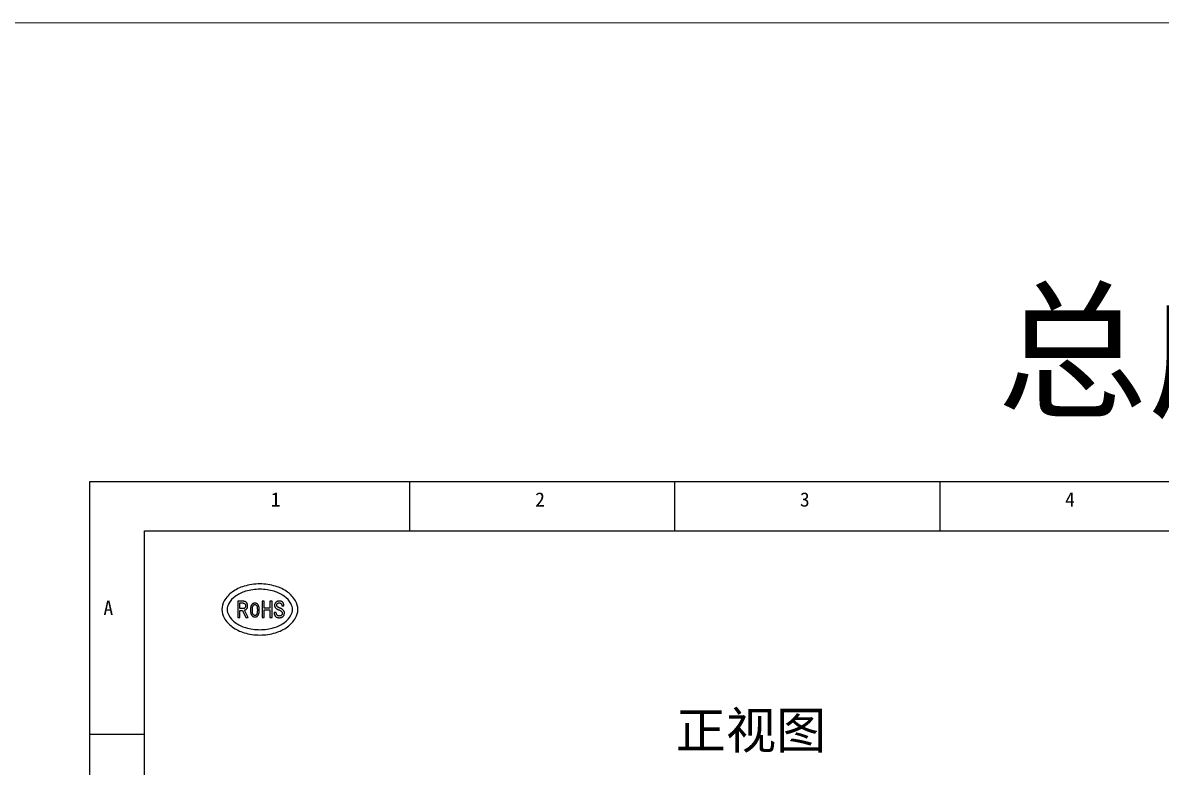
# Model space of a CAD drawing. Header units: millimetres. Extents: x 20850 to 34255, y -4073 to 3090.
# Drawn here: x 23329 to 23846, y 2752 to 3090 of the extents above; entities that cross this region are included whole.
import ezdxf

# ---------------------------------------------------------------- set-up
doc = ezdxf.new("R2010")
doc.units = ezdxf.units.MM
doc.header["$LTSCALE"] = 0.2
doc.layers.add('DIM', color=7, linetype='Continuous')
doc.styles.add('宋体', font='', dxfattribs={"height": 3})
doc.styles.get('宋体').set_extended_font_data('SimSun')

msp = doc.modelspace()

# ---------------------------------------------------------------- linework, layer by layer
for p, q in [((23359.4131, 2194.2849), (23359.4131, 2881.809)), ((23359.4131, 2881.809), (24364.0917, 2881.809)), ((23504.5876, 2881.809), (23504.5876, 2859.4505)), ((23624.8894, 2881.809), (23624.8894, 2859.4505)), ((23745.1912, 2881.809), (23745.1912, 2859.4505)), ((23384.2858, 2859.4505), (24346.7089, 2859.4505)), ((23384.2858, 2212.1425), (23384.2858, 2859.4505)), ((23359.4131, 2767.2219), (23384.2858, 2767.2219))]:
    msp.add_line(p, q)
at = {"color": 3}
for p, q in [((23426.5821, 2827.5249), (23426.5821, 2820.1111)), ((23428.7476, 2827.5249), (23426.5821, 2827.5249)), ((23427.5348, 2826.7444), (23428.5314, 2826.7444)), ((23427.5348, 2824.1437), (23427.5348, 2826.7444)), ((23428.5314, 2826.7444), (23428.6063, 2826.7435)), ((23428.6063, 2826.7435), (23428.772, 2826.7369)), ((23428.9049, 2827.5221), (23428.7476, 2827.5249)), ((23428.772, 2826.7369), (23428.9273, 2826.721)), ((23429.0583, 2827.5137), (23428.9049, 2827.5221)), ((23428.9273, 2826.721), (23429.0733, 2826.6986)), ((23429.2062, 2827.4996), (23429.0583, 2827.5137)), ((23429.0733, 2826.6986), (23429.209, 2826.6677)), ((23429.3503, 2827.48), (23429.2062, 2827.4996)), ((23429.209, 2826.6677), (23429.3353, 2826.6293)), ((23429.4888, 2827.4547), (23429.3503, 2827.48)), ((23429.6236, 2827.4238), (23429.4888, 2827.4547)), ((23429.7537, 2827.3864), (23429.6236, 2827.4238)), ((23429.8791, 2827.3443), (23429.7537, 2827.3864)), ((23429.9998, 2827.2966), (23429.8791, 2827.3443)), ((23430.1158, 2827.2432), (23429.9998, 2827.2966)), ((23430.2272, 2827.1843), (23430.1158, 2827.2432)), ((23430.3339, 2827.1187), (23430.2272, 2827.1843)), ((23430.4359, 2827.0486), (23430.3339, 2827.1187)), ((23430.4368, 2827.0476), (23430.4359, 2827.0486)), ((23430.5295, 2826.9681), (23430.4368, 2827.0476)), ((23430.6137, 2826.882), (23430.5295, 2826.9681)), ((23430.6923, 2826.7884), (23430.6137, 2826.882)), ((23430.7635, 2826.6892), (23430.6923, 2826.7884)), ((23430.8271, 2826.5825), (23430.7635, 2826.6892)), ((23437.671, 2827.5249), (23437.671, 2820.1111)), ((23438.6237, 2827.5249), (23437.671, 2827.5249)), ((23438.6237, 2824.4038), (23438.6237, 2827.5249)), ((23441.1795, 2827.5249), (23441.1795, 2824.4038)), ((23442.1322, 2827.5249), (23441.1795, 2827.5249)), ((23442.1322, 2820.1111), (23442.1322, 2827.5249)), ((23443.6492, 2826.721), (23443.5762, 2826.6115)), ((23443.7316, 2826.8249), (23443.6492, 2826.721)), ((23443.8214, 2826.925), (23443.7316, 2826.8249)), ((23443.9206, 2827.0205), (23443.8214, 2826.925)), ((23443.9515, 2827.0476), (23443.9206, 2827.0205)), ((23444.0554, 2827.1393), (23443.9515, 2827.0476)), ((23444.163, 2827.2217), (23444.0554, 2827.1393)), ((23444.2743, 2827.2975), (23444.163, 2827.2217)), ((23444.3904, 2827.3639), (23444.2743, 2827.2975)), ((23444.5092, 2827.4229), (23444.3904, 2827.3639)), ((23444.6318, 2827.4744), (23444.5092, 2827.4229)), ((23444.7582, 2827.5174), (23444.6318, 2827.4744)), ((23444.746, 2826.6003), (23444.8658, 2826.6518)), ((23444.8873, 2827.552), (23444.7582, 2827.5174)), ((23444.8658, 2826.6518), (23444.994, 2826.6929)), ((23445.0212, 2827.5792), (23444.8873, 2827.552)), ((23444.994, 2826.6929), (23445.1297, 2826.7219)), ((23445.1587, 2827.5979), (23445.0212, 2827.5792)), ((23445.1297, 2826.7219), (23445.2729, 2826.7388)), ((23445.3, 2827.6091), (23445.1587, 2827.5979)), ((23445.2729, 2826.7388), (23445.4245, 2826.7444)), ((23445.4245, 2827.6119), (23445.3, 2827.6091)), ((23445.5864, 2827.6082), (23445.4245, 2827.6119)), ((23445.4245, 2826.7444), (23445.5209, 2826.7416)), ((23445.5209, 2826.7416), (23445.6678, 2826.7266)), ((23445.7427, 2827.5979), (23445.5864, 2827.6082)), ((23445.6678, 2826.7266), (23445.8054, 2826.6986)), ((23445.8915, 2827.5801), (23445.7427, 2827.5979)), ((23445.8054, 2826.6986), (23445.9317, 2826.6564)), ((23446.0347, 2827.5549), (23445.8915, 2827.5801)), ((23445.9317, 2826.6564), (23446.0478, 2826.6012)), ((23446.1713, 2827.524), (23446.0347, 2827.5549)), ((23446.3005, 2827.4847), (23446.1713, 2827.524)), ((23446.424, 2827.4388), (23446.3005, 2827.4847)), ((23446.54, 2827.3864), (23446.424, 2827.4388)), ((23446.6505, 2827.3265), (23446.54, 2827.3864)), ((23446.7534, 2827.2591), (23446.6505, 2827.3265)), ((23446.8507, 2827.1852), (23446.7534, 2827.2591)), ((23446.9406, 2827.1038), (23446.8507, 2827.1852)), ((23447.0239, 2827.0158), (23446.9406, 2827.1038)), ((23447.0697, 2826.9615), (23447.0239, 2827.0158)), ((23447.1493, 2826.8399), (23447.0697, 2826.9615)), ((23447.2223, 2826.7163), (23447.1493, 2826.8399)), ((23447.2869, 2826.5919), (23447.2223, 2826.7163)), ((23428.7907, 2824.1437), (23427.5348, 2824.1437)), ((23427.5348, 2823.3632), (23428.7046, 2823.3632)), ((23427.5348, 2820.1111), (23427.5348, 2823.3632)), ((23428.7046, 2823.3632), (23430.2207, 2820.1111)), ((23428.9301, 2824.1493), (23428.7907, 2824.1437)), ((23429.0658, 2824.1652), (23428.9301, 2824.1493)), ((23429.1987, 2824.1933), (23429.0658, 2824.1652)), ((23429.3279, 2824.2316), (23429.1987, 2824.1933)), ((23429.4542, 2824.2822), (23429.3279, 2824.2316)), ((23429.3353, 2826.6293), (23429.4523, 2826.5834)), ((23429.4523, 2826.5834), (23429.559, 2826.5292)), ((23429.5768, 2824.343), (23429.4542, 2824.2822)), ((23429.559, 2826.5292), (23429.6563, 2826.4674)), ((23429.6966, 2824.4151), (23429.5768, 2824.343)), ((23429.6563, 2826.4674), (23429.7443, 2826.3981)), ((23429.6573, 2823.4933), (23429.7378, 2823.5138)), ((23431.3034, 2820.1111), (23429.6573, 2823.4933)), ((23429.7443, 2824.4469), (23429.6966, 2824.4151)), ((23429.7378, 2823.5138), (23429.865, 2823.5541)), ((23429.7443, 2826.3981), (23429.7584, 2826.385)), ((23429.8351, 2824.519), (23429.7443, 2824.4469)), ((23429.7584, 2826.385), (23429.8463, 2826.2933)), ((23429.9146, 2824.6041), (23429.8351, 2824.519)), ((23429.8463, 2826.2933), (23429.9221, 2826.1932)), ((23429.865, 2823.5541), (23429.9876, 2823.6046)), ((23429.9811, 2824.7024), (23429.9146, 2824.6041)), ((23429.9221, 2826.1932), (23429.9867, 2826.0846)), ((23430.0363, 2824.8147), (23429.9811, 2824.7024)), ((23429.9867, 2826.0846), (23430.04, 2825.9658)), ((23429.9876, 2823.6046), (23430.1074, 2823.6636)), ((23430.0784, 2824.9401), (23430.0363, 2824.8147)), ((23430.04, 2825.9658), (23430.0812, 2825.8385)), ((23430.1093, 2825.0795), (23430.0784, 2824.9401)), ((23430.0812, 2825.8385), (23430.1102, 2825.7019)), ((23430.1074, 2823.6636), (23430.2235, 2823.7319)), ((23430.1271, 2825.233), (23430.1093, 2825.0795)), ((23430.1102, 2825.7019), (23430.128, 2825.5559)), ((23430.1336, 2825.3987), (23430.1271, 2825.233)), ((23430.128, 2825.5559), (23430.1336, 2825.4005)), ((23430.1336, 2825.4005), (23430.1336, 2825.3987)), ((23430.2235, 2823.7319), (23430.3367, 2823.8105)), ((23430.3367, 2823.8105), (23430.4453, 2823.8975)), ((23430.4453, 2823.8975), (23430.551, 2823.9939)), ((23430.551, 2823.9939), (23430.654, 2824.0997)), ((23430.654, 2824.0997), (23430.6764, 2824.1259)), ((23430.6764, 2824.1259), (23430.755, 2824.2242)), ((23430.755, 2824.2242), (23430.8243, 2824.329)), ((23430.8243, 2824.329), (23430.8861, 2824.4394)), ((23430.8842, 2826.4702), (23430.8271, 2826.5825)), ((23430.9338, 2826.3504), (23430.8842, 2826.4702)), ((23430.8861, 2824.4394), (23430.9394, 2824.5573)), ((23430.9768, 2826.225), (23430.9338, 2826.3504)), ((23430.9394, 2824.5573), (23430.9843, 2824.6818)), ((23431.0124, 2826.0921), (23430.9768, 2826.225)), ((23430.9843, 2824.6818), (23431.0208, 2824.8119)), ((23431.0414, 2825.9527), (23431.0124, 2826.0921)), ((23431.0208, 2824.8119), (23431.0498, 2824.9494)), ((23431.0629, 2825.8076), (23431.0414, 2825.9527)), ((23431.0498, 2824.9494), (23431.0704, 2825.0936)), ((23431.0779, 2825.6551), (23431.0629, 2825.8076)), ((23431.0704, 2825.0936), (23431.0826, 2825.2433)), ((23431.0854, 2825.496), (23431.0779, 2825.6551)), ((23431.0826, 2825.2433), (23431.0863, 2825.4005)), ((23431.0863, 2825.4005), (23431.0854, 2825.496)), ((23432.3789, 2823.669), (23432.3781, 2823.5179)), ((23432.3781, 2823.5179), (23432.3789, 2823.3667)), ((23432.3781, 2823.5179), (23432.3781, 2823.5179)), ((23432.3827, 2823.8155), (23432.3789, 2823.669)), ((23432.3789, 2823.3667), (23432.3827, 2823.2202)), ((23432.3881, 2823.9582), (23432.3827, 2823.8155)), ((23432.3827, 2823.2202), (23432.3881, 2823.0775)), ((23432.3958, 2824.097), (23432.3881, 2823.9582)), ((23432.3881, 2823.0775), (23432.3958, 2822.9387)), ((23432.4059, 2824.2312), (23432.3958, 2824.097)), ((23432.3958, 2822.9387), (23432.4059, 2822.8046)), ((23432.4182, 2824.3623), (23432.4059, 2824.2312)), ((23432.4059, 2822.8046), (23432.4182, 2822.6735)), ((23432.4321, 2824.4887), (23432.4182, 2824.3623)), ((23432.4182, 2822.6735), (23432.4321, 2822.547)), ((23432.449, 2824.6113), (23432.4321, 2824.4887)), ((23432.4321, 2822.547), (23432.449, 2822.4244)), ((23432.4676, 2824.7301), (23432.449, 2824.6113)), ((23432.449, 2822.4244), (23432.4676, 2822.3056)), ((23432.4884, 2824.845), (23432.4676, 2824.7301)), ((23432.4676, 2822.3056), (23432.4891, 2822.1907)), ((23432.5123, 2824.956), (23432.4884, 2824.845)), ((23432.4891, 2822.1907), (23432.5123, 2822.0797)), ((23432.5377, 2825.0625), (23432.5123, 2824.956)), ((23432.5123, 2822.0797), (23432.5377, 2821.9733)), ((23432.5647, 2825.165), (23432.5377, 2825.0625)), ((23432.5377, 2821.9733), (23432.5655, 2821.8707)), ((23432.5948, 2825.2645), (23432.5647, 2825.165)), ((23432.5655, 2821.8707), (23432.5948, 2821.772)), ((23432.6272, 2825.3594), (23432.5948, 2825.2645)), ((23432.5948, 2821.772), (23432.6272, 2821.6772)), ((23432.6611, 2825.4496), (23432.6272, 2825.3594)), ((23432.6272, 2821.6772), (23432.6611, 2821.5862)), ((23432.6974, 2825.5367), (23432.6611, 2825.4496)), ((23432.6611, 2821.5862), (23432.6981, 2821.499)), ((23432.7367, 2825.62), (23432.6974, 2825.5367)), ((23432.6981, 2821.499), (23432.7367, 2821.4165)), ((23432.7776, 2825.6987), (23432.7367, 2825.62)), ((23432.8207, 2825.7735), (23432.7776, 2825.6987)), ((23432.8655, 2825.8444), (23432.8207, 2825.7735)), ((23432.9133, 2825.9115), (23432.8655, 2825.8444)), ((23432.985, 2826.0025), (23432.9133, 2825.9115)), ((23432.9133, 2825.9115), (23432.9133, 2825.9115)), ((23433.0606, 2826.0865), (23432.985, 2826.0025)), ((23433.1392, 2826.1644), (23433.0606, 2826.0865)), ((23433.221, 2826.2369), (23433.1392, 2826.1644)), ((23433.3058, 2826.3025), (23433.221, 2826.2369)), ((23433.2348, 2823.5479), (23433.2364, 2823.713)), ((23433.2348, 2823.5179), (23433.2348, 2823.5479)), ((23433.2356, 2823.3521), (23433.2348, 2823.5179)), ((23433.2387, 2823.1932), (23433.2356, 2823.3521)), ((23433.2364, 2823.713), (23433.2402, 2823.8711)), ((23433.2441, 2823.0405), (23433.2387, 2823.1932)), ((23433.2402, 2823.8711), (23433.2456, 2824.0222)), ((23433.2518, 2822.894), (23433.2441, 2823.0405)), ((23433.2456, 2824.0222), (23433.2533, 2824.1679)), ((23433.2618, 2822.7544), (23433.2518, 2822.894)), ((23433.2533, 2824.1679), (23433.2634, 2824.306)), ((23433.2734, 2822.621), (23433.2618, 2822.7544)), ((23433.2634, 2824.306), (23433.2757, 2824.4386)), ((23433.2881, 2822.4938), (23433.2734, 2822.621)), ((23433.2757, 2824.4386), (23433.2904, 2824.5643)), ((23433.3042, 2822.3735), (23433.2881, 2822.4938)), ((23433.2904, 2824.5643), (23433.3073, 2824.6831)), ((23433.322, 2822.2601), (23433.3042, 2822.3735)), ((23433.3945, 2826.3626), (23433.3058, 2826.3025)), ((23433.3073, 2824.6831), (23433.3258, 2824.7964)), ((23433.3428, 2822.1522), (23433.322, 2822.2601)), ((23433.3258, 2824.7964), (23433.3467, 2824.9021)), ((23433.3652, 2822.0512), (23433.3428, 2822.1522)), ((23433.3467, 2824.9021), (23433.3698, 2825.0023)), ((23433.3906, 2821.9571), (23433.3652, 2822.0512)), ((23433.3698, 2825.0023), (23433.3952, 2825.0956)), ((23433.4176, 2821.8692), (23433.3906, 2821.9571)), ((23433.487, 2826.4166), (23433.3945, 2826.3626)), ((23433.3952, 2825.0956), (23433.4222, 2825.182)), ((23433.4461, 2821.7874), (23433.4176, 2821.8692)), ((23433.4222, 2825.182), (23433.4515, 2825.2622)), ((23433.4778, 2821.7126), (23433.4461, 2821.7874)), ((23433.4515, 2825.2622), (23433.4839, 2825.3362)), ((23433.5109, 2821.644), (23433.4778, 2821.7126)), ((23433.4839, 2825.3362), (23433.5171, 2825.4033)), ((23433.5819, 2826.4644), (23433.487, 2826.4166)), ((23433.5472, 2821.5823), (23433.5109, 2821.644)), ((23433.5171, 2825.4033), (23433.5533, 2825.4642)), ((23433.5849, 2821.5268), (23433.5472, 2821.5823)), ((23433.5533, 2825.4642), (23433.5919, 2825.519)), ((23433.6806, 2826.5053), (23433.5819, 2826.4644)), ((23433.5919, 2821.5175), (23433.5849, 2821.5268)), ((23433.5919, 2825.519), (23433.6374, 2825.5814)), ((23433.6659, 2821.4103), (23433.5919, 2821.5175)), ((23433.6374, 2825.5814), (23433.7168, 2825.6755)), ((23433.7831, 2826.5407), (23433.6806, 2826.5053)), ((23433.7168, 2825.6755), (23433.7993, 2825.7573)), ((23433.888, 2826.57), (23433.7831, 2826.5407)), ((23433.7993, 2825.7573), (23433.8857, 2825.8267)), ((23433.8857, 2825.8267), (23433.9767, 2825.883)), ((23433.9967, 2826.5932), (23433.888, 2826.57)), ((23433.9767, 2825.883), (23434.0708, 2825.9269)), ((23434.1093, 2826.6101), (23433.9967, 2826.5932)), ((23434.0708, 2825.9269), (23434.1687, 2825.9578)), ((23434.225, 2826.6209), (23434.1093, 2826.6101)), ((23434.1687, 2825.9578), (23434.2713, 2825.977)), ((23434.3437, 2826.6256), (23434.225, 2826.6209)), ((23434.2713, 2825.977), (23434.3769, 2825.9832)), ((23434.3769, 2826.6263), (23434.3437, 2826.6256)), ((23434.4964, 2826.6233), (23434.3769, 2826.6263)), ((23434.3769, 2825.9832), (23434.4417, 2825.9809)), ((23434.4417, 2825.9809), (23434.545, 2825.967)), ((23434.6129, 2826.614), (23434.4964, 2826.6233)), ((23434.545, 2825.967), (23434.6445, 2825.9408)), ((23434.7262, 2826.5986), (23434.6129, 2826.614)), ((23434.6445, 2825.9408), (23434.7409, 2825.9015)), ((23434.8357, 2826.577), (23434.7262, 2826.5986)), ((23434.7409, 2825.9015), (23434.8326, 2825.8498)), ((23434.8326, 2825.8498), (23434.9206, 2825.7858)), ((23434.9421, 2826.5492), (23434.8357, 2826.577)), ((23434.9206, 2825.7858), (23435.0054, 2825.7095)), ((23435.0455, 2826.5161), (23434.9421, 2826.5492)), ((23435.0054, 2825.7095), (23435.0856, 2825.62)), ((23435.145, 2826.476), (23435.0455, 2826.5161)), ((23435.0856, 2825.62), (23435.1619, 2825.519)), ((23435.1619, 2821.5175), (23435.1002, 2821.4281)), ((23435.2414, 2826.4305), (23435.145, 2826.476)), ((23435.1619, 2825.519), (23435.1635, 2825.5167)), ((23435.1966, 2821.5723), (23435.1619, 2821.5175)), ((23435.1635, 2825.5167), (23435.1982, 2825.4619)), ((23435.229, 2821.634), (23435.1966, 2821.5723)), ((23435.1982, 2825.4619), (23435.2306, 2825.4002)), ((23435.2599, 2821.7018), (23435.229, 2821.634)), ((23435.2306, 2825.4002), (23435.2614, 2825.3316)), ((23435.3339, 2826.378), (23435.2414, 2826.4305)), ((23435.2884, 2821.7759), (23435.2599, 2821.7018)), ((23435.2614, 2825.3316), (23435.2899, 2825.2568)), ((23435.3154, 2821.8576), (23435.2884, 2821.7759)), ((23435.2899, 2825.2568), (23435.3162, 2825.1758)), ((23435.3401, 2821.9447), (23435.3154, 2821.8576)), ((23435.3162, 2825.1758), (23435.3408, 2825.0879)), ((23435.4233, 2826.3202), (23435.3339, 2826.378)), ((23435.3632, 2822.0396), (23435.3401, 2821.9447)), ((23435.3408, 2825.0879), (23435.364, 2824.9931)), ((23435.384, 2822.1406), (23435.3632, 2822.0396)), ((23435.364, 2824.9931), (23435.3848, 2824.892)), ((23435.4025, 2822.2478), (23435.384, 2822.1406)), ((23435.3848, 2824.892), (23435.4033, 2824.7841)), ((23435.4195, 2822.3619), (23435.4025, 2822.2478)), ((23435.4033, 2824.7841), (23435.4203, 2824.67)), ((23435.4341, 2822.4822), (23435.4195, 2822.3619)), ((23435.4203, 2824.67), (23435.4349, 2824.5489)), ((23435.5097, 2826.2554), (23435.4233, 2826.3202)), ((23435.4472, 2822.6095), (23435.4341, 2822.4822)), ((23435.4349, 2824.5489), (23435.448, 2824.4216)), ((23435.458, 2822.7436), (23435.4472, 2822.6095)), ((23435.448, 2824.4216), (23435.4588, 2824.2875)), ((23435.4673, 2822.884), (23435.458, 2822.7436)), ((23435.4588, 2824.2875), (23435.4673, 2824.1463)), ((23435.4673, 2824.1463), (23435.4742, 2823.9991)), ((23435.4742, 2823.0313), (23435.4673, 2822.884)), ((23435.4742, 2823.9991), (23435.4796, 2823.8456)), ((23435.4789, 2823.1847), (23435.4742, 2823.0313)), ((23435.4819, 2823.3444), (23435.4789, 2823.1847)), ((23435.4796, 2823.8456), (23435.4827, 2823.6852)), ((23435.4835, 2823.5117), (23435.4819, 2823.3444)), ((23435.4827, 2823.6852), (23435.4835, 2823.5179)), ((23435.4835, 2823.5179), (23435.4835, 2823.5117)), ((23435.593, 2826.1852), (23435.5097, 2826.2554)), ((23435.6724, 2826.1089), (23435.593, 2826.1852)), ((23435.748, 2826.0256), (23435.6724, 2826.1089)), ((23435.8213, 2825.9369), (23435.748, 2826.0256)), ((23435.8405, 2825.9115), (23435.8213, 2825.9369)), ((23435.8853, 2825.8444), (23435.8405, 2825.9115)), ((23435.9277, 2825.7727), (23435.8853, 2825.8444)), ((23435.9678, 2825.6971), (23435.9277, 2825.7727)), ((23436.0063, 2825.6177), (23435.9678, 2825.6971)), ((23436.0009, 2821.4073), (23436.0379, 2821.4898)), ((23436.0426, 2825.5344), (23436.0063, 2825.6177)), ((23436.0379, 2821.4898), (23436.0726, 2821.5769)), ((23436.0773, 2825.4465), (23436.0426, 2825.5344)), ((23436.0726, 2821.5769), (23436.105, 2821.6679)), ((23436.1089, 2825.3555), (23436.0773, 2825.4465)), ((23436.105, 2821.6679), (23436.1351, 2821.7635)), ((23436.139, 2825.2599), (23436.1089, 2825.3555)), ((23436.1351, 2821.7635), (23436.1629, 2821.8622)), ((23436.1667, 2825.1596), (23436.139, 2825.2599)), ((23436.1629, 2821.8622), (23436.1891, 2821.9656)), ((23436.1929, 2825.0563), (23436.1667, 2825.1596)), ((23436.1891, 2821.9656), (23436.2138, 2822.0727)), ((23436.2168, 2824.9483), (23436.1929, 2825.0563)), ((23436.2138, 2822.0727), (23436.2354, 2822.1838)), ((23436.2384, 2824.8365), (23436.2168, 2824.9483)), ((23436.2354, 2822.1838), (23436.2554, 2822.2995)), ((23436.2577, 2824.7208), (23436.2384, 2824.8365)), ((23436.2554, 2822.2995), (23436.2731, 2822.4182)), ((23436.2755, 2824.6006), (23436.2577, 2824.7208)), ((23436.2731, 2822.4182), (23436.2886, 2822.5416)), ((23436.2909, 2824.4772), (23436.2755, 2824.6006)), ((23436.2886, 2822.5416), (23436.3024, 2822.6688)), ((23436.304, 2824.3492), (23436.2909, 2824.4772)), ((23436.3024, 2822.6688), (23436.314, 2822.8007)), ((23436.3156, 2824.2173), (23436.304, 2824.3492)), ((23436.314, 2822.8007), (23436.3233, 2822.9357)), ((23436.324, 2824.0808), (23436.3156, 2824.2173)), ((23436.3233, 2822.9357), (23436.3302, 2823.0752)), ((23436.3317, 2823.9412), (23436.324, 2824.0808)), ((23436.3302, 2823.0752), (23436.3356, 2823.2187)), ((23436.3364, 2823.797), (23436.3317, 2823.9412)), ((23436.3356, 2823.2187), (23436.3387, 2823.3667)), ((23436.3395, 2823.649), (23436.3364, 2823.797)), ((23436.3387, 2823.3667), (23436.3402, 2823.5179)), ((23436.3402, 2823.5179), (23436.3395, 2823.649)), ((23441.1795, 2824.4038), (23438.6237, 2824.4038)), ((23438.6237, 2823.6233), (23441.1795, 2823.6233)), ((23438.6237, 2820.1111), (23438.6237, 2823.6233)), ((23441.1795, 2823.6233), (23441.1795, 2820.1111)), ((23443.1279, 2822.4526), (23443.1279, 2822.1494)), ((23444.0816, 2822.4526), (23443.1279, 2822.4526)), ((23443.1279, 2822.1494), (23443.1289, 2822.0988)), ((23443.1289, 2822.0988), (23443.1354, 2821.9547)), ((23443.1354, 2821.9547), (23443.1504, 2821.8143)), ((23443.1504, 2821.8143), (23443.1728, 2821.6777)), ((23443.1728, 2821.6777), (23443.2037, 2821.5458)), ((23443.2037, 2821.5458), (23443.2421, 2821.4175)), ((23443.3057, 2825.7197), (23443.302, 2825.5737)), ((23443.302, 2825.5737), (23443.302, 2825.54)), ((23443.302, 2825.54), (23443.3104, 2825.4024)), ((23443.3188, 2825.861), (23443.3057, 2825.7197)), ((23443.3104, 2825.4024), (23443.3301, 2825.2686)), ((23443.3404, 2825.9976), (23443.3188, 2825.861)), ((23443.3301, 2825.2686), (23443.36, 2825.1385)), ((23443.3703, 2826.1296), (23443.3404, 2825.9976)), ((23443.36, 2825.1385), (23443.4021, 2825.0131)), ((23443.4087, 2826.2568), (23443.3703, 2826.1296)), ((23443.4021, 2825.0131), (23443.4545, 2824.8924)), ((23443.4564, 2826.3794), (23443.4087, 2826.2568)), ((23443.4545, 2824.8924), (23443.5191, 2824.7744)), ((23443.5116, 2826.4983), (23443.4564, 2826.3794)), ((23443.5762, 2826.6115), (23443.5116, 2826.4983)), ((23443.5191, 2824.7744), (23443.594, 2824.6612)), ((23443.594, 2824.6612), (23443.681, 2824.5517)), ((23443.681, 2824.5517), (23443.7783, 2824.4469)), ((23443.7783, 2824.4469), (23443.8308, 2824.3917)), ((23443.8308, 2824.3917), (23443.9094, 2824.3177)), ((23443.9094, 2824.3177), (23443.9945, 2824.2457)), ((23443.9945, 2824.2457), (23444.089, 2824.1736)), ((23444.0816, 2822.1924), (23444.0816, 2822.4526)), ((23444.0872, 2822.0333), (23444.0816, 2822.1924)), ((23444.1031, 2821.8836), (23444.0872, 2822.0333)), ((23444.089, 2824.1736), (23444.1911, 2824.1034)), ((23444.1302, 2821.7442), (23444.1031, 2821.8836)), ((23444.1686, 2821.6141), (23444.1302, 2821.7442)), ((23444.2173, 2821.4933), (23444.1686, 2821.6141)), ((23444.1911, 2824.1034), (23444.3005, 2824.0342)), ((23444.2772, 2821.3829), (23444.2173, 2821.4933)), ((23444.2547, 2825.7037), (23444.2556, 2825.7524)), ((23444.264, 2825.5727), (23444.2547, 2825.7037)), ((23444.2556, 2825.7524), (23444.2678, 2825.8965)), ((23444.2921, 2825.4454), (23444.264, 2825.5727)), ((23444.2678, 2825.8965), (23444.2959, 2826.0313)), ((23444.3399, 2825.321), (23444.2921, 2825.4454)), ((23444.2959, 2826.0313), (23444.338, 2826.1576)), ((23444.3005, 2824.0342), (23444.4185, 2823.9659)), ((23444.338, 2826.1576), (23444.396, 2826.2755)), ((23444.4063, 2825.1993), (23444.3399, 2825.321)), ((23444.396, 2826.2755), (23444.469, 2826.3841)), ((23444.4915, 2825.0814), (23444.4063, 2825.1993)), ((23444.4185, 2823.9659), (23444.5448, 2823.8994)), ((23444.469, 2826.3841), (23444.5579, 2826.4842)), ((23444.5149, 2825.0533), (23444.4915, 2825.0814)), ((23444.5645, 2825.0019), (23444.5149, 2825.0533)), ((23444.5448, 2823.8994), (23444.6786, 2823.833)), ((23444.5579, 2826.4842), (23444.6337, 2826.5367)), ((23444.63, 2824.9476), (23444.5645, 2825.0019)), ((23444.7105, 2824.8914), (23444.63, 2824.9476)), ((23444.6337, 2826.5367), (23444.746, 2826.6003)), ((23444.6786, 2823.833), (23444.8199, 2823.7684)), ((23444.8068, 2824.8325), (23444.7105, 2824.8914)), ((23444.9191, 2824.7707), (23444.8068, 2824.8325)), ((23444.8199, 2823.7684), (23444.9706, 2823.7038)), ((23445.0464, 2824.7061), (23444.9191, 2824.7707)), ((23444.9706, 2823.7038), (23445.1278, 2823.6411)), ((23445.1887, 2824.6397), (23445.0464, 2824.7061)), ((23445.1278, 2823.6411), (23445.2944, 2823.5794)), ((23445.3478, 2824.5714), (23445.1887, 2824.6397)), ((23445.2944, 2823.5794), (23445.3843, 2823.5419)), ((23445.5218, 2824.5002), (23445.3478, 2824.5714)), ((23445.3843, 2823.5419), (23445.5293, 2823.4764)), ((23445.7109, 2824.4263), (23445.5218, 2824.5002)), ((23445.5293, 2823.4764), (23445.6669, 2823.409)), ((23445.6669, 2823.409), (23445.797, 2823.3398)), ((23445.7708, 2824.4038), (23445.7109, 2824.4263)), ((23445.9168, 2824.3411), (23445.7708, 2824.4038)), ((23445.797, 2823.3398), (23445.9205, 2823.2687)), ((23446.0581, 2824.2766), (23445.9168, 2824.3411)), ((23445.9205, 2823.2687), (23446.0356, 2823.1966)), ((23446.0356, 2823.1966), (23446.1423, 2823.1217)), ((23446.0478, 2826.6012), (23446.1535, 2826.532)), ((23446.1947, 2824.2101), (23446.0581, 2824.2766)), ((23446.1423, 2823.1217), (23446.2424, 2823.045)), ((23446.1535, 2826.532), (23446.249, 2826.4496)), ((23446.3248, 2824.1418), (23446.1947, 2824.2101)), ((23446.2424, 2823.045), (23446.3351, 2822.9664)), ((23446.249, 2826.4496), (23446.3332, 2826.3542)), ((23446.4502, 2824.0716), (23446.3248, 2824.1418)), ((23446.3332, 2826.3542), (23446.4006, 2826.2606)), ((23446.3351, 2822.9664), (23446.4203, 2822.8859)), ((23446.4006, 2826.2606), (23446.4699, 2826.1408)), ((23446.4203, 2822.8859), (23446.5195, 2822.7895)), ((23446.57, 2823.9986), (23446.4502, 2824.0716)), ((23446.4699, 2826.1408), (23446.5251, 2826.0182)), ((23446.5195, 2822.7895), (23446.6084, 2822.6819)), ((23446.5251, 2826.0182), (23446.5644, 2825.8909)), ((23446.5644, 2825.8909), (23446.5887, 2825.7599)), ((23446.6851, 2823.9238), (23446.57, 2823.9986)), ((23446.5887, 2825.7599), (23446.599, 2825.6251)), ((23446.599, 2825.6251), (23446.5934, 2825.4876)), ((23446.5934, 2825.4876), (23447.5461, 2825.4876)), ((23446.6084, 2822.6819), (23446.6804, 2822.5686)), ((23446.6954, 2821.5214), (23446.6327, 2821.4054)), ((23446.6804, 2822.5686), (23446.7375, 2822.4498)), ((23446.7946, 2823.8461), (23446.6851, 2823.9238)), ((23446.745, 2821.644), (23446.6954, 2821.5214)), ((23446.7375, 2822.4498), (23446.7777, 2822.3263)), ((23446.7806, 2821.7741), (23446.745, 2821.644)), ((23446.7777, 2822.3263), (23446.8021, 2822.1971)), ((23446.8021, 2821.9107), (23446.7806, 2821.7741)), ((23446.8985, 2823.7675), (23446.7946, 2823.8461)), ((23446.8021, 2822.1971), (23446.8105, 2822.0623)), ((23446.8105, 2822.0549), (23446.8021, 2821.9107)), ((23446.8105, 2822.0623), (23446.8105, 2822.0549)), ((23446.9977, 2823.686), (23446.8985, 2823.7675)), ((23447.0913, 2823.6028), (23446.9977, 2823.686)), ((23447.1792, 2823.5167), (23447.0913, 2823.6028)), ((23447.2429, 2823.4493), (23447.1792, 2823.5167)), ((23447.3393, 2823.3463), (23447.2429, 2823.4493)), ((23447.3449, 2826.4655), (23447.2869, 2826.5919)), ((23447.4263, 2823.2387), (23447.3393, 2823.3463)), ((23447.3954, 2826.3382), (23447.3449, 2826.4655)), ((23447.4385, 2826.21), (23447.3954, 2826.3382)), ((23447.5021, 2823.1273), (23447.4263, 2823.2387)), ((23447.475, 2826.08), (23447.4385, 2826.21)), ((23447.503, 2825.9489), (23447.475, 2826.08)), ((23447.5695, 2823.0122), (23447.5021, 2823.1273)), ((23447.5246, 2825.816), (23447.503, 2825.9489)), ((23447.5386, 2825.6822), (23447.5246, 2825.816)), ((23447.5461, 2825.5475), (23447.5386, 2825.6822)), ((23447.5461, 2825.4876), (23447.5461, 2825.5475)), ((23447.6256, 2822.8924), (23447.5695, 2823.0122)), ((23447.6734, 2822.768), (23447.6256, 2822.8924)), ((23447.6696, 2821.4746), (23447.7033, 2821.6075)), ((23447.7099, 2822.6407), (23447.6734, 2822.768)), ((23447.7033, 2821.6075), (23447.7295, 2821.746)), ((23447.7379, 2822.5087), (23447.7099, 2822.6407)), ((23447.7295, 2821.746), (23447.7482, 2821.8892)), ((23447.7548, 2822.3721), (23447.7379, 2822.5087)), ((23447.7482, 2821.8892), (23447.7595, 2822.038)), ((23447.7623, 2822.2317), (23447.7548, 2822.3721)), ((23447.7595, 2822.038), (23447.7632, 2822.1924)), ((23447.7632, 2822.1924), (23447.7623, 2822.2317)), ((23426.5821, 2820.1111), (23427.5348, 2820.1111)), ((23430.2207, 2820.1111), (23431.3034, 2820.1111)), ((23432.7367, 2821.4165), (23432.7776, 2821.3371)), ((23432.7776, 2821.3371), (23432.8207, 2821.2623)), ((23432.8207, 2821.2623), (23432.8662, 2821.1913)), ((23432.8662, 2821.1913), (23432.9133, 2821.1242)), ((23432.9133, 2821.1242), (23432.948, 2821.078)), ((23432.948, 2821.078), (23433.0197, 2820.9878)), ((23433.0197, 2820.9878), (23433.0953, 2820.9029)), ((23433.0953, 2820.9029), (23433.1747, 2820.825)), ((23433.1747, 2820.825), (23433.2564, 2820.7526)), ((23433.2564, 2820.7526), (23433.342, 2820.687)), ((23433.342, 2820.687), (23433.4307, 2820.6276)), ((23433.4307, 2820.6276), (23433.5232, 2820.5744)), ((23433.5232, 2820.5744), (23433.6181, 2820.5274)), ((23433.6181, 2820.5274), (23433.7168, 2820.4873)), ((23433.7446, 2821.317), (23433.6659, 2821.4103)), ((23433.7168, 2820.4873), (23433.8186, 2820.4526)), ((23433.8263, 2821.2353), (23433.7446, 2821.317)), ((23433.8186, 2820.4526), (23433.9235, 2820.424)), ((23433.9119, 2821.1674), (23433.8263, 2821.2353)), ((23434.0014, 2821.1119), (23433.9119, 2821.1674)), ((23433.9235, 2820.424), (23434.0322, 2820.4025)), ((23434.0939, 2821.0687), (23434.0014, 2821.1119)), ((23434.0322, 2820.4025), (23434.144, 2820.387)), ((23434.1903, 2821.0386), (23434.0939, 2821.0687)), ((23434.144, 2820.387), (23434.2589, 2820.3778)), ((23434.2905, 2821.0217), (23434.1903, 2821.0386)), ((23434.2589, 2820.3778), (23434.3769, 2820.3747)), ((23434.3769, 2821.0171), (23434.2905, 2821.0217)), ((23434.4802, 2821.024), (23434.3769, 2821.0171)), ((23434.3769, 2820.3747), (23434.4347, 2820.3755)), ((23434.4347, 2820.3755), (23434.5512, 2820.3816)), ((23434.5797, 2821.0433), (23434.4802, 2821.024)), ((23434.5512, 2820.3816), (23434.6645, 2820.394)), ((23434.6753, 2821.0749), (23434.5797, 2821.0433)), ((23434.6645, 2820.394), (23434.7748, 2820.4125)), ((23434.7679, 2821.1196), (23434.6753, 2821.0749)), ((23434.8566, 2821.1775), (23434.7679, 2821.1196)), ((23434.7748, 2820.4125), (23434.882, 2820.4372)), ((23434.9414, 2821.2484), (23434.8566, 2821.1775)), ((23434.882, 2820.4372), (23434.9853, 2820.4688)), ((23435.0223, 2821.3317), (23434.9414, 2821.2484)), ((23434.9853, 2820.4688), (23435.0856, 2820.5058)), ((23435.1002, 2821.4281), (23435.0223, 2821.3317)), ((23435.0856, 2820.5058), (23435.1827, 2820.5497)), ((23435.1827, 2820.5497), (23435.2761, 2820.5999)), ((23435.2761, 2820.5999), (23435.3663, 2820.6562)), ((23435.3663, 2820.6562), (23435.4534, 2820.7186)), ((23435.4534, 2820.7186), (23435.5375, 2820.7873)), ((23435.5375, 2820.7873), (23435.6184, 2820.8621)), ((23435.6184, 2820.8621), (23435.6956, 2820.943)), ((23435.6956, 2820.943), (23435.7696, 2821.0309)), ((23435.7696, 2821.0309), (23435.8405, 2821.1242)), ((23435.8405, 2821.1242), (23435.8791, 2821.1821)), ((23435.8791, 2821.1821), (23435.9215, 2821.253)), ((23435.9215, 2821.253), (23435.9624, 2821.3278)), ((23435.9624, 2821.3278), (23436.0009, 2821.4073)), ((23437.671, 2820.1111), (23438.6237, 2820.1111)), ((23441.1795, 2820.1111), (23442.1322, 2820.1111)), ((23443.2421, 2821.4175), (23443.2889, 2821.2931)), ((23443.2889, 2821.2931), (23443.3432, 2821.1733)), ((23443.3432, 2821.1733), (23443.4059, 2821.0572)), ((23443.4059, 2821.0572), (23443.4761, 2820.9449)), ((23443.4761, 2820.9449), (23443.5537, 2820.8364)), ((23443.5537, 2820.8364), (23443.6408, 2820.7316)), ((23443.6408, 2820.7316), (23443.7344, 2820.6314)), ((23443.7344, 2820.6314), (23443.7858, 2820.5828)), ((23443.7858, 2820.5828), (23443.8804, 2820.5004)), ((23443.8804, 2820.5004), (23443.9805, 2820.4246)), ((23443.9805, 2820.4246), (23444.0862, 2820.3544)), ((23444.0862, 2820.3544), (23444.1967, 2820.2917)), ((23444.1967, 2820.2917), (23444.3118, 2820.2356)), ((23444.3483, 2821.2818), (23444.2772, 2821.3829)), ((23444.3118, 2820.2356), (23444.4325, 2820.186)), ((23444.4306, 2821.1901), (23444.3483, 2821.2818)), ((23444.4709, 2821.1518), (23444.4306, 2821.1901)), ((23444.4325, 2820.186), (23444.5588, 2820.1438)), ((23444.5869, 2821.0657), (23444.4709, 2821.1518)), ((23444.5588, 2820.1438), (23444.6899, 2820.1073)), ((23444.7067, 2820.9927), (23444.5869, 2821.0657)), ((23444.6899, 2820.1073), (23444.8265, 2820.0774)), ((23444.8284, 2820.9309), (23444.7067, 2820.9927)), ((23444.8265, 2820.0774), (23444.9678, 2820.054)), ((23444.9538, 2820.8822), (23444.8284, 2820.9309)), ((23445.082, 2820.8448), (23444.9538, 2820.8822)), ((23444.9678, 2820.054), (23445.1147, 2820.0381)), ((23445.2139, 2820.8195), (23445.082, 2820.8448)), ((23445.1147, 2820.0381), (23445.2673, 2820.0278)), ((23445.3478, 2820.8064), (23445.2139, 2820.8195)), ((23445.2673, 2820.0278), (23445.4245, 2820.025)), ((23445.4245, 2820.8046), (23445.3478, 2820.8064)), ((23445.5911, 2820.8102), (23445.4245, 2820.8046)), ((23445.4245, 2820.025), (23445.549, 2820.0269)), ((23445.549, 2820.0269), (23445.6996, 2820.0353)), ((23445.7455, 2820.8261), (23445.5911, 2820.8102)), ((23445.6996, 2820.0353), (23445.8466, 2820.0493)), ((23445.8887, 2820.8532), (23445.7455, 2820.8261)), ((23445.8466, 2820.0493), (23445.9879, 2820.0709)), ((23446.0197, 2820.8907), (23445.8887, 2820.8532)), ((23445.9879, 2820.0709), (23446.1255, 2820.098)), ((23446.1386, 2820.9393), (23446.0197, 2820.8907)), ((23446.1255, 2820.098), (23446.2583, 2820.1317)), ((23446.2452, 2820.9983), (23446.1386, 2820.9393)), ((23446.3407, 2821.0675), (23446.2452, 2820.9983)), ((23446.2583, 2820.1317), (23446.3866, 2820.1719)), ((23446.424, 2821.148), (23446.3407, 2821.0675)), ((23446.3866, 2820.1719), (23446.5101, 2820.2187)), ((23446.4633, 2821.1948), (23446.424, 2821.148)), ((23446.555, 2821.2968), (23446.4633, 2821.1948)), ((23446.5101, 2820.2187), (23446.6289, 2820.2711)), ((23446.6327, 2821.4054), (23446.555, 2821.2968)), ((23446.6289, 2820.2711), (23446.7441, 2820.331)), ((23446.7441, 2820.331), (23446.8536, 2820.3965)), ((23446.8536, 2820.3965), (23446.9593, 2820.4686)), ((23446.9593, 2820.4686), (23447.0604, 2820.5472)), ((23447.0604, 2820.5472), (23447.1568, 2820.6314)), ((23447.1568, 2820.6314), (23447.2223, 2820.696)), ((23447.2223, 2820.696), (23447.3093, 2820.7915)), ((23447.3093, 2820.7915), (23447.3879, 2820.8916)), ((23447.3879, 2820.8916), (23447.459, 2820.9973)), ((23447.459, 2820.9973), (23447.5227, 2821.1087)), ((23447.5227, 2821.1087), (23447.5788, 2821.2257)), ((23447.5788, 2821.2257), (23447.6275, 2821.3474)), ((23447.6275, 2821.3474), (23447.6696, 2821.4746))]:
    msp.add_line(p, q, dxfattribs=at)
at = {"color": 1, "lineweight": 15}
msp.add_lwpolyline([(20850.3737, 3090.1895), (24468.3963, 3090.1895), (24468.3963, 2016.3645), (20850.3737, 2016.3645)], close=True, dxfattribs=at)
at = {"color": 3}
for centre, major_axis, start_param, end_param in [((23434.6545, 2816.9525), (12.8227, 12.8227), 1.07447561, 1.40810759), ((23434.6545, 2816.9525), (-11.117, 11.117), -0.49632072, -0.16268874), ((23436.6154, 2810.3591), (-17.6867, 17.6867), -0.78539817, -0.49632073), ((23436.6154, 2810.3591), (-15.9811, 15.9811), -0.78539816, -0.49632072), ((23436.6154, 2810.3591), (-17.6867, 17.6867), -1.07447561, -0.78539817), ((23436.6154, 2810.3591), (-15.9811, 15.9811), -1.07447562, -0.78539818), ((23438.5763, 2816.9525), (-11.117, 11.117), -1.40810759, -1.0744756), ((23438.5763, 2816.9525), (-12.8227, 12.8227), -1.40810759, -1.07447561), ((23427.0703, 2823.7744), (-5.4437, 5.4437), 0.26214225, 0.78539821), ((23431.6556, 2821.1291), (-9.1869, 9.1869), -0.16268876, 0.26214218), ((23431.6556, 2821.1291), (-7.4813, 7.4813), -0.16268878, 0.26214216), ((23441.5752, 2821.1291), (-7.4813, 7.4813), 4.45024682, 4.87507776), ((23441.5752, 2821.1291), (-9.1869, 9.1869), 4.4502468, 4.87507774), ((23446.1605, 2823.7744), (-5.4437, 5.4437), 3.92699082, 4.45024673), ((23427.0703, 2823.7744), (5.4437, 5.4437), 2.35619445, 2.87945041), ((23427.0703, 2823.7744), (-3.7381, 3.7381), 0.26214229, 0.78539825), ((23427.0703, 2823.7744), (-3.7381, 3.7381), 0.78539808, 1.30865404), ((23446.1605, 2823.7744), (-3.7381, 3.7381), 3.92699082, 4.45024669), ((23446.1605, 2823.7744), (3.7381, 3.7381), 4.97453127, 5.49778723), ((23446.1605, 2823.7744), (5.4437, 5.4437), 4.97453122, 5.49778718), ((23431.6556, 2826.4196), (9.1869, 9.1869), 2.87945047, 3.30428142), ((23431.6556, 2826.4196), (7.4813, 7.4813), 2.87945049, 3.30428143), ((23434.6545, 2830.5962), (11.117, 11.117), 3.30428138, 3.63791336), ((23438.5763, 2830.5962), (-11.117, 11.117), 2.64527194, 2.97890393), ((23441.5752, 2826.4196), (7.4813, 7.4813), 4.5497002, 4.97453114), ((23441.5752, 2826.4196), (9.1869, 9.1869), 4.54970022, 4.97453116), ((23434.6545, 2830.5962), (-12.8227, 12.8227), 1.73348506, 2.06711705), ((23436.6154, 2837.1896), (17.6867, 17.6867), 3.63791338, 3.92699082), ((23436.6154, 2837.1896), (-15.9811, 15.9811), 2.06711705, 2.35619449), ((23436.6154, 2837.1896), (15.9811, 15.9811), 3.92699082, 4.21606826), ((23436.6154, 2837.1896), (17.6867, 17.6867), 3.92699082, 4.21606826), ((23438.5763, 2830.5962), (12.8227, 12.8227), 4.21606826, 4.54970024)]:
    msp.add_ellipse(centre, major_axis=major_axis, ratio=1, start_param=start_param, end_param=end_param, dxfattribs=at)

# ---------------------------------------------------------------- texts
at = {"lineweight": 15, "style": '宋体'}
for s, p in [('1', (23441.5858, 2870.4701)), ('2', (23561.5959, 2870.4701)), ('3', (23681.7693, 2870.4701)), ('4', (23802.1124, 2870.4701)), ('A', (23365.6278, 2821.2268))]:
    msp.add_text(s, height=6.4809, dxfattribs=at).set_placement(p)
at = {"layer": 'DIM', "color": 0, "lineweight": 0, "width": 158.536676, "attachment_point": 1, "style": '宋体'}
for s, insert, char_height in [('{\\C1;总成}', (23771.3357, 2966.1394), 50), ('{\\H1.2x;正视图}', (23625.4187, 2777.2468), 13.90243)]:
    msp.add_mtext(s, dxfattribs=dict(at, insert=insert, char_height=char_height))

doc.saveas('drawing.dxf')
